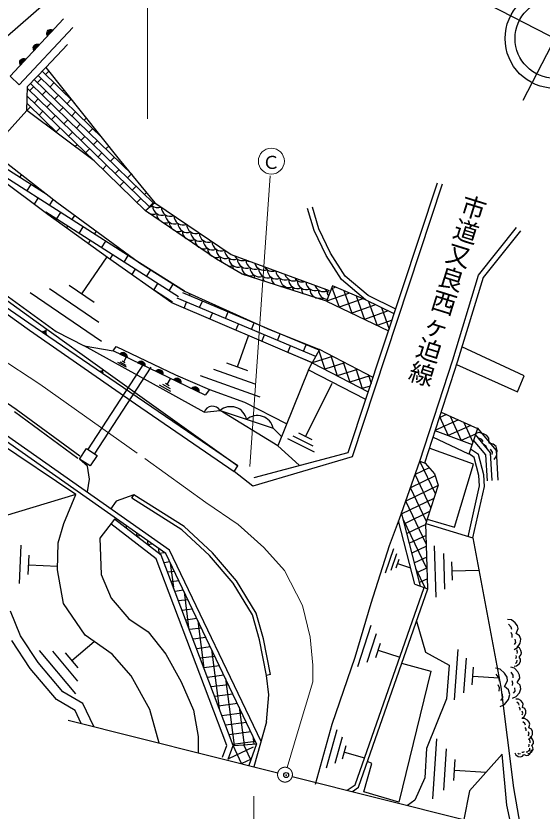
# Model space of a CAD drawing. Units: millimetres, scale not verified. Extents: x 40000 to 680000, y 20000 to 380000.
# Drawn here: x 494230 to 547119, y 239201 to 319158 of the extents above; entities that cross this region are included whole.
import ezdxf
from ezdxf.enums import TextEntityAlignment as Align

# ---------------------------------------------------------------- set-up
doc = ezdxf.new("R2010")
doc.units = ezdxf.units.MM
doc.header["$LTSCALE"] = 1000
doc.header["$PDMODE"] = 32
doc.header["$PDSIZE"] = 500
doc.linetypes.add('CHAIN', pattern=[18.5, 12, -1.5, 3.5, -1.5])
for name, color, linetype, lineweight in [('M-BGD', 7, 'Continuous', 25), ('M-BMK', 2, 'CHAIN', 13), ('M-STR-HTXT', 7, 'Continuous', 13)]:
    doc.layers.add(name, color=color, linetype=linetype, lineweight=lineweight)
doc.layers.add('M-OTRS', color=6, linetype='Continuous')
doc.styles.add('@ＭＳ ゴシック', font='')
doc.styles.add('ＭＳ ゴシック', font='')
doc.styles.get('@ＭＳ ゴシック').set_extended_font_data('@MS Gothic')
doc.styles.get('ＭＳ ゴシック').set_extended_font_data('MS Gothic')

# ---------------------------------------------------------------- blocks, each defined once
blk = doc.blocks.new('BUHIN1')
at = {"layer": 'M-BMK'}
blk.add_circle((0, 0), 746, dxfattribs=at)
blk = doc.blocks.new('BUHIN181')
at = {"layer": 'M-BGD'}
for p, q in [((-321, 209), (364, -119)), ((368, -65), (-282, 245)), ((-233, 278), (361, -6)), ((350, 55), (-175, 306)), ((-111, 330), (326, 121)), ((263, 207), (-6, 335))]:
    blk.add_line(p, q, dxfattribs=at)
blk.add_lwpolyline([(-361, 172), (-292, 242), (-217, 292), (-109, 338), (-9, 343), (89, 330), (201, 276), (273, 209), (331, 128), (364, 15), (374, -77), (361, -172)], close=True, dxfattribs=at)
blk = doc.blocks.new('BUHIN191')
at = {"layer": 'M-BGD'}
for p, q in [((-348, -7), (-18, 347)), ((52, 350), (-344, -76)), ((-335, -140), (113, 342)), ((-119, 313), (-322, 94)), ((172, 332), (-318, -196)), ((-295, -244), (222, 312))]:
    blk.add_line(p, q, dxfattribs=at)
blk.add_lwpolyline([(-272, -293), (-318, -207), (-344, -120), (-355, -3), (-330, 94), (-288, 183), (-204, 274), (-118, 323), (-23, 354), (95, 352), (185, 334), (272, 293)], close=True, dxfattribs=at)

msp = doc.modelspace()

# ---------------------------------------------------------------- linework, layer by layer
at = {"layer": 'M-BGD'}
for p, q in [((532413, 325155), (554617, 313666)), ((551617, 323100), (545183, 310666)), ((497294, 320532), (493109, 316891)), ((499016, 318864), (493642, 313085)), ((494573, 312219), (499947, 317998)), ((497241, 313986), (499405, 316283)), ((495402, 312074), (497241, 313986)), ((500112, 310421), (496855, 313585)), ((497191, 313259), (497539, 313616)), ((497241, 313986), (504596, 304717)), ((493642, 313085), (494573, 312219)), ((505920, 303208), (496075, 312774)), ((496407, 312451), (496799, 312855)), ((503016, 306814), (496465, 313180)), ((495328, 309646), (495402, 312074)), ((507675, 299932), (495395, 311865)), ((495622, 311644), (496015, 312048)), ((508107, 300297), (495685, 312368)), ((497657, 312021), (498049, 312425)), ((502095, 304570), (495372, 311102)), ((496873, 311214), (497265, 311618)), ((498123, 310784), (498515, 311188)), ((498908, 311591), (499051, 311739)), ((498551, 307228), (495349, 310340)), ((496088, 310407), (496480, 310810)), ((497339, 309976), (497731, 310380)), ((499373, 310354), (499766, 310757)), ((491701, 305622), (495328, 309646)), ((502095, 304570), (495328, 309646)), ((495340, 309637), (495696, 310003)), ((496554, 309169), (496946, 309573)), ((498589, 309546), (498981, 309950)), ((499839, 309116), (500232, 309520)), ((497804, 308739), (498197, 309143)), ((499055, 308309), (499447, 308712)), ((501090, 308686), (501319, 308922)), ((497270, 308189), (497412, 308335)), ((498270, 307501), (498662, 307905)), ((500305, 307879), (500697, 308282)), ((501555, 307449), (501948, 307852)), ((499521, 307071), (499913, 307475)), ((500771, 306641), (501163, 307045)), ((502806, 307018), (502831, 307044)), ((502021, 306211), (502414, 306615)), ((491701, 305622), (498338, 300423)), ((500165, 306018), (500379, 306237)), ((501237, 305404), (501629, 305807)), ((503272, 305781), (503587, 306105)), ((497384, 301171), (491170, 305125)), ((502487, 304974), (502879, 305377)), ((503738, 304543), (504130, 304947)), ((504596, 304717), (508200, 300376)), ((497425, 299183), (490421, 304423)), ((506655, 294344), (490581, 304573)), ((507244, 299567), (502095, 304570)), ((507244, 299567), (502095, 304570)), ((502953, 303736), (503345, 304140)), ((504988, 304113), (505099, 304227)), ((494630, 302923), (494802, 303193)), ((504203, 303306), (504596, 303710)), ((505454, 302876), (505846, 303279)), ((504669, 302068), (505061, 302472)), ((527628, 275242), (536602, 302382)), ((495342, 301543), (495762, 302203)), ((496893, 301483), (496923, 301531)), ((505920, 301638), (506312, 302042)), ((537076, 302225), (528021, 274837)), ((496104, 300243), (496473, 300823)), ((497604, 300103), (497984, 300700)), ((506386, 300401), (506778, 300804)), ((507170, 301208), (507367, 301411)), ((498338, 300423), (506655, 294344)), ((508200, 300376), (507244, 299567)), ((507636, 299971), (508028, 300374)), ((508200, 300376), (515850, 295152)), ((524663, 297748), (524033, 299918)), ((510580, 290919), (497228, 299416)), ((503423, 294859), (497425, 299183)), ((498316, 298723), (498736, 299383)), ((499867, 298663), (500146, 299102)), ((514379, 294686), (507244, 299567)), ((524195, 297568), (523553, 299778)), ((499351, 297854), (499447, 298004)), ((500578, 297284), (500998, 297944)), ((502129, 297224), (502315, 297516)), ((525415, 295054), (524195, 297568)), ((525852, 295298), (524663, 297748)), ((540736, 293091), (544547, 297873)), ((544938, 297562), (541187, 292854)), ((501517, 296261), (501710, 296564)), ((502841, 295844), (503261, 296504)), ((504392, 295784), (504485, 295930)), ((503686, 294674), (503972, 295124)), ((505104, 294404), (505523, 295064)), ((515850, 295152), (525721, 291546)), ((526940, 292657), (525415, 295054)), ((527322, 292989), (525852, 295298)), ((500847, 291201), (503392, 294941)), ((509900, 290299), (503423, 294859)), ((511180, 291464), (506655, 294344)), ((506655, 294344), (511180, 291464)), ((516985, 293197), (514379, 294686)), ((486638, 293925), (495604, 287551)), ((505881, 293128), (506235, 293684)), ((507366, 292964), (507786, 293624)), ((490566, 293004), (498267, 287424)), ((525432, 290470), (516985, 293197)), ((529356, 290607), (526940, 292657)), ((529631, 291029), (527322, 292989)), ((538149, 284575), (540736, 293091)), ((541187, 292854), (538626, 284425)), ((495528, 288248), (489409, 292485)), ((490935, 292294), (496258, 288440)), ((502106, 290344), (499588, 292057)), ((508078, 291584), (508497, 292244)), ((509629, 291524), (510049, 292184)), ((526062, 292009), (525432, 290470)), ((526389, 291870), (525940, 291711)), ((526000, 291859), (526709, 289861)), ((529356, 290607), (526062, 292009)), ((502835, 286428), (495678, 291298)), ((497613, 291744), (502558, 288379)), ((509981, 290373), (508047, 291604)), ((519497, 287739), (511008, 291308)), ((511180, 291464), (519497, 287739)), ((511663, 291033), (511739, 291214)), ((527748, 291291), (525432, 290470)), ((527176, 291535), (527985, 289253)), ((509174, 290810), (509209, 290864)), ((524018, 284268), (509900, 290299)), ((524372, 284912), (510425, 290777)), ((511133, 289772), (511386, 290373)), ((512691, 289824), (512969, 290484)), ((525432, 290470), (531679, 287494)), ((529108, 290712), (526709, 289861)), ((528426, 291003), (529262, 288645)), ((532245, 289206), (529356, 290607)), ((532403, 289684), (529631, 291029)), ((529684, 290448), (530539, 288037)), ((514275, 289935), (514325, 290055)), ((530389, 290106), (527985, 289253)), ((531653, 289493), (529262, 288645)), ((530965, 289826), (531734, 287659)), ((513738, 288660), (513997, 289275)), ((515303, 288726), (515580, 289386)), ((516886, 288837), (516911, 288897)), ((505682, 281313), (495528, 288248)), ((496258, 288440), (503735, 283066)), ((516343, 287547), (516608, 288177)), ((517914, 287628), (518191, 288288)), ((532034, 288567), (530539, 288037)), ((495604, 287551), (506247, 280145)), ((497339, 287102), (496846, 287438)), ((496980, 287469), (497320, 287236)), ((497289, 287372), (497116, 287490)), ((497203, 287431), (497379, 287689)), ((498267, 287424), (501095, 285987)), ((518948, 286434), (519219, 287079)), ((524719, 285543), (519497, 287739)), ((519497, 287739), (524751, 285601)), ((520525, 286530), (520802, 287190)), ((516497, 283859), (517622, 286991)), ((501095, 285987), (503997, 285465)), ((513138, 279300), (501095, 285987)), ((503997, 285465), (504301, 285900)), ((513265, 281033), (503997, 285465)), ((504301, 285900), (510262, 283071)), ((521553, 285321), (521831, 285981)), ((523136, 285432), (523414, 286092)), ((524751, 285601), (524018, 284268)), ((524682, 285474), (525275, 283621)), ((524808, 285571), (524719, 285543)), ((530126, 282798), (524751, 285601)), ((545318, 282959), (539066, 285875)), ((505061, 284358), (505314, 284812)), ((524025, 284282), (521549, 285323)), ((526056, 284921), (524018, 284268)), ((525880, 285013), (526533, 282973)), ((494249, 279592), (486933, 284555)), ((501470, 275538), (507140, 284264)), ((505339, 283832), (504469, 284315)), ((504686, 284386), (505287, 284052)), ((505214, 284273), (504908, 284443)), ((517551, 283480), (515443, 284238)), ((523652, 283557), (524018, 284268)), ((524018, 284268), (529653, 281367)), ((527303, 284270), (525275, 283621)), ((527140, 284355), (527790, 282326)), ((534823, 274377), (538149, 284575)), ((538626, 284425), (535292, 274202)), ((538525, 284116), (544633, 281350)), ((502141, 275102), (507810, 283828)), ((503015, 283211), (502686, 283435)), ((502775, 283456), (503003, 283301)), ((502982, 283391), (502866, 283470)), ((502924, 283430), (503041, 283602)), ((503735, 283066), (507868, 280124)), ((510262, 283071), (513699, 281591)), ((514094, 283651), (518235, 282164)), ((523652, 283557), (520551, 275935)), ((523652, 283557), (529287, 280656)), ((528550, 283620), (526533, 282973)), ((528401, 283698), (529047, 281679)), ((509448, 282087), (509776, 282678)), ((518791, 280825), (512798, 282978)), ((529798, 282969), (527790, 282326)), ((529661, 283040), (529930, 282202)), ((544633, 281350), (545318, 282959)), ((509808, 281404), (508677, 282032)), ((508959, 282124), (509740, 281690)), ((509647, 281977), (509249, 282198)), ((513699, 281591), (513265, 281033)), ((513699, 281591), (517214, 280329)), ((523342, 276850), (526028, 282221)), ((529841, 281933), (529047, 281679)), ((516551, 273907), (505682, 281313)), ((506247, 280145), (516160, 273356)), ((507868, 280124), (516551, 273907)), ((517214, 280329), (521391, 278160)), ((500461, 274641), (494076, 279347)), ((500639, 274882), (494249, 279592)), ((513138, 279300), (514748, 279472)), ((514748, 279472), (520095, 277689)), ((520551, 275935), (514748, 279472)), ((537506, 279075), (536772, 278743)), ((536960, 279318), (540625, 277685)), ((509286, 265097), (490277, 278449)), ((509681, 265431), (490547, 278870)), ((538727, 278531), (536352, 277454)), ((536812, 278863), (537676, 276956)), ((537891, 278903), (539000, 276458)), ((539267, 278290), (540169, 276301)), ((520095, 277689), (520924, 276852)), ((536352, 277454), (540087, 276050)), ((539949, 277987), (537676, 276956)), ((540625, 277685), (539768, 275083)), ((542527, 275450), (540638, 277725)), ((524124, 275900), (522112, 276906)), ((524012, 276515), (522671, 277186)), ((539768, 275083), (536144, 276816)), ((540435, 277109), (539000, 276458)), ((541941, 275218), (540416, 277052)), ((500266, 271039), (491868, 276646)), ((520551, 275935), (522717, 273969)), ((524236, 275285), (521553, 276627)), ((541452, 275023), (540232, 276492)), ((500634, 274602), (501320, 275662)), ((501320, 275662), (502389, 274970)), ((518188, 272731), (527628, 275242)), ((540214, 274096), (535773, 275679)), ((540304, 274761), (539777, 275110)), ((540740, 275071), (539939, 275602)), ((541267, 273022), (540740, 275071)), ((542116, 272436), (541941, 275218)), ((542715, 272474), (542527, 275450)), ((501702, 273910), (500634, 274602)), ((501424, 273884), (500634, 274602)), ((502389, 274970), (501702, 273910)), ((528021, 274837), (518032, 271873)), ((532770, 268589), (534823, 274377)), ((536390, 271094), (534823, 274377)), ((534823, 274377), (535374, 274171)), ((540770, 272947), (540304, 274761)), ((541617, 272405), (541452, 275023)), ((501639, 272591), (501424, 273884)), ((516160, 273356), (516551, 273907)), ((535771, 273722), (534351, 273044)), ((535374, 274171), (536308, 273114)), ((538321, 267734), (540214, 274096)), ((518032, 271873), (516160, 273356)), ((536377, 272902), (533879, 271711)), ((535944, 269707), (534351, 273044)), ((536308, 273114), (536676, 271984)), ((540823, 271894), (540770, 272947)), ((541325, 271851), (541267, 273022)), ((501423, 271299), (501639, 272591)), ((536658, 271929), (533407, 270378)), ((536676, 271984), (535570, 268545)), ((539682, 266778), (540823, 271894)), ((535495, 268325), (533879, 271711)), ((540170, 266669), (541325, 271851)), ((500266, 271039), (493054, 268842)), ((499030, 268104), (500266, 271039)), ((504296, 270365), (503721, 269575)), ((506088, 270990), (504296, 270365)), ((505876, 270652), (506088, 270990)), ((510902, 267491), (505876, 270652)), ((511146, 267810), (506088, 270990)), ((536237, 270620), (533032, 269091)), ((535495, 266002), (533407, 270378)), ((534882, 261805), (532999, 269223)), ((535816, 269311), (533283, 268102)), ((498489, 266174), (499030, 268104)), ((504127, 268567), (502659, 266637)), ((508344, 264562), (503761, 268092)), ((508845, 264934), (504127, 268567)), ((531795, 265894), (532770, 268589)), ((534316, 262003), (532696, 268385)), ((535573, 263518), (533167, 268559)), ((535432, 268020), (533534, 267114)), ((535570, 268545), (535429, 268134)), ((535634, 261542), (535429, 268134)), ((535429, 268134), (540170, 266669)), ((535570, 268545), (538321, 267734)), ((505232, 267824), (505247, 267704)), ((505384, 267722), (505247, 267704)), ((506337, 267081), (506368, 266841)), ((513702, 264906), (510902, 267491)), ((513991, 265183), (511146, 267810)), ((502659, 266637), (502813, 263007)), ((506640, 266877), (506368, 266841)), ((507442, 266338), (507488, 265978)), ((535467, 266928), (533785, 266126)), ((540170, 266669), (542974, 251646)), ((494724, 265928), (494545, 262082)), ((498412, 263471), (498489, 266174)), ((507897, 266031), (507488, 265978)), ((508546, 265595), (508609, 265116)), ((529950, 260120), (531795, 265894)), ((531389, 263142), (532205, 265598)), ((535500, 265836), (534036, 265137)), ((536465, 260707), (536304, 265878)), ((495471, 262992), (495562, 264950)), ((509154, 265186), (508609, 265116)), ((516074, 245795), (508845, 264934)), ((518421, 245975), (509286, 265097)), ((518873, 246191), (509681, 265431)), ((516071, 262105), (513702, 264906)), ((516396, 262340), (513991, 265183)), ((532491, 265078), (531927, 263381)), ((535535, 264745), (534287, 264149)), ((537199, 265100), (537311, 261527)), ((495516, 263971), (498425, 263836)), ((515433, 245793), (508344, 264562)), ((509692, 264248), (509131, 264175)), ((509744, 264140), (510058, 261723)), ((532455, 263672), (532742, 264535)), ((532599, 264104), (533882, 263677)), ((538102, 262436), (538045, 264255)), ((499029, 260073), (498412, 263471)), ((510146, 263298), (509495, 263214)), ((535362, 261637), (534427, 263597)), ((535568, 263653), (534538, 263161)), ((538073, 263345), (540776, 263429)), ((502813, 263007), (503817, 260613)), ((510599, 262349), (509858, 262252)), ((518379, 259108), (516396, 262340)), ((535603, 262561), (534788, 262173)), ((518010, 258945), (516071, 262105)), ((528331, 241849), (535257, 261674)), ((528666, 241596), (535634, 261542)), ((534316, 262003), (535634, 261542)), ((511053, 261399), (510221, 261291)), ((511129, 261241), (511594, 257654)), ((501191, 256907), (499029, 260073)), ((503817, 260613), (505593, 258528)), ((511507, 260450), (510584, 260330)), ((528345, 254666), (529950, 260120)), ((494704, 256831), (493701, 259302)), ((511960, 259500), (510947, 259369)), ((519117, 256525), (518379, 259108)), ((505593, 258528), (507523, 257215)), ((512414, 258551), (511310, 258407)), ((512513, 258342), (513131, 253586)), ((518727, 256432), (518010, 258945)), ((534505, 258309), (535388, 255197)), ((512867, 257601), (511673, 257446)), ((528601, 253724), (529944, 257891)), ((496480, 254128), (494704, 256831)), ((503893, 254976), (501191, 256907)), ((507523, 257215), (509299, 254975)), ((530437, 257015), (529508, 254136)), ((495677, 253529), (493815, 256363)), ((499841, 254360), (502108, 256269)), ((513321, 256652), (512036, 256485)), ((519434, 252847), (518727, 256432)), ((519827, 252925), (519117, 256525)), ((530397, 254636), (530870, 256101)), ((500250, 250998), (496597, 255337)), ((497897, 255276), (500420, 252278)), ((500483, 253597), (499198, 255124)), ((513775, 255702), (512399, 255524)), ((513898, 255444), (514668, 249517)), ((530633, 255368), (532811, 254666)), ((535388, 255197), (537765, 253883)), ((538306, 250373), (538681, 255434)), ((505824, 252813), (503893, 254976)), ((509299, 254975), (510843, 252195)), ((514228, 254753), (512762, 254562)), ((526018, 247930), (528345, 254666)), ((539475, 254582), (539215, 251085)), ((498299, 250414), (495677, 253529)), ((498951, 251193), (496480, 254128)), ((514682, 253803), (513125, 253601)), ((532974, 254080), (535929, 253278)), ((537765, 253883), (537515, 250505)), ((540080, 251891), (540212, 253671)), ((507677, 249415), (505824, 252813)), ((515135, 252854), (513488, 252640)), ((519827, 252925), (519434, 252847)), ((519660, 250886), (519434, 252847)), ((535929, 253278), (532718, 240107)), ((540146, 252781), (542791, 252584)), ((510843, 252195), (512078, 249338)), ((515589, 251904), (513851, 251679)), ((515283, 252545), (516159, 245802)), ((500958, 250034), (498951, 251193)), ((542974, 251646), (544246, 241540)), ((500184, 249326), (498299, 250414)), ((516043, 250955), (514214, 250717)), ((519434, 248170), (519660, 250886)), ((537515, 250505), (535512, 245500)), ((502046, 247691), (500958, 250034)), ((516496, 250005), (514577, 249756)), ((516668, 249646), (517157, 245878)), ((500798, 248005), (500184, 249326)), ((508617, 246042), (507677, 249415)), ((512078, 249338), (512541, 246712)), ((516950, 249056), (514941, 248795)), ((499469, 248338), (520547, 243048)), ((517403, 248106), (515304, 247834)), ((519434, 248170), (518152, 243649)), ((524333, 241915), (526018, 247930)), ((517857, 247157), (515667, 246872)), ((525464, 243564), (526537, 247396)), ((512541, 246712), (512541, 245057)), ((518053, 246747), (518155, 245955)), ((527015, 246618), (526273, 243970)), ((536145, 240426), (536533, 246483)), ((514999, 244615), (515433, 245793)), ((515562, 244408), (516074, 245795)), ((518078, 245619), (515584, 244468)), ((518311, 246207), (516030, 245911)), ((516901, 244002), (516074, 245795)), ((516159, 245802), (518421, 245975)), ((517805, 244429), (517137, 245877)), ((518421, 245975), (517655, 243774)), ((527064, 244455), (527441, 245803)), ((535512, 245500), (535324, 242560)), ((537492, 245474), (537224, 241289)), ((527252, 245129), (529255, 244568)), ((543095, 244933), (539822, 241237)), ((543579, 239782), (543095, 244933)), ((515621, 244390), (515584, 244468)), ((517796, 244387), (516937, 243991)), ((529215, 241121), (530017, 243991)), ((530017, 243991), (529566, 244172)), ((538249, 242262), (538385, 244393)), ((538317, 243328), (541483, 243125)), ((522002, 242682), (539485, 238294)), ((535324, 242560), (534323, 240308)), ((527541, 241292), (528331, 241849)), ((528053, 241164), (528666, 241596)), ((544246, 241540), (545033, 237055)), ((532718, 240107), (529215, 241121)), ((539822, 241237), (539256, 238352)), ((534323, 240308), (533580, 239777)), ((544124, 237237), (543579, 239782))]:
    msp.add_line(p, q, dxfattribs=at)
for points in [[(542305, 274564), (542529, 274892), (542604, 275419), (542494, 275846), (542217, 276108), (541799, 276185), (541766, 276710), (541579, 276960), (541233, 277141), (540758, 277254), (540385, 277125)], [(541196, 276363), (541047, 276561), (540683, 276728)], [(541583, 275633), (541486, 275870), (541281, 276037)], [(542105, 275044), (542142, 275302), (541930, 275584)], [(544318, 255439), (544647, 255639), (544924, 256073), (544998, 256494), (544859, 256836), (544522, 257071), (544702, 257548), (544637, 257843), (544405, 258141), (544032, 258431), (543651, 258467)], [(544061, 257470), (544009, 257704), (543754, 257997)], [(544110, 256671), (544119, 256919), (544005, 257148)], [(544334, 255943), (544469, 256155), (544396, 256488)], [(544304, 253762), (544549, 253804), (544818, 253999), (544961, 254235), (544958, 254473), (544811, 254694), (545032, 254937), (545062, 255130), (544993, 255364), (544837, 255626), (544616, 255737)], [(544628, 255042), (544652, 255195), (544568, 255431)], [(544432, 254060), (544564, 254156), (544598, 254373)], [(544469, 254550), (544533, 254697), (544519, 254862)], [(542896, 249703), (543332, 249912), (543734, 250421), (543879, 250939), (543747, 251385), (543354, 251721), (543640, 252295), (543595, 252673), (543341, 253075), (542910, 253485), (542438, 253576)], [(544142, 250567), (544500, 250709), (544845, 251091), (544988, 251494), (544908, 251855), (544615, 252143), (544872, 252583), (544857, 252884), (544677, 253217), (544357, 253566), (543988, 253664)], [(542827, 252277), (542791, 252578), (542509, 252976)], [(544226, 252612), (544214, 252852), (544012, 253184)], [(542789, 251272), (542831, 251581), (542717, 251882)], [(544142, 251817), (544192, 252060), (544118, 252304)], [(544242, 251061), (544411, 251248), (544394, 251589)], [(542978, 250332), (543175, 250581), (543124, 251007)], [(545134, 248567), (545330, 248719), (545476, 249018), (545493, 249293), (545379, 249502), (545146, 249628), (545227, 249947), (545164, 250131), (544994, 250306), (544733, 250465), (544487, 250460)], [(544822, 249850), (544772, 249997), (544587, 250166)], [(544911, 249342), (544899, 249502), (544809, 249640)], [(545107, 248891), (545179, 249037), (545108, 249246)], [(545755, 246418), (545975, 246580), (546144, 246905), (546169, 247207), (546049, 247440), (545795, 247585), (545893, 247933), (545828, 248137), (545645, 248333), (545362, 248515), (545091, 248515)], [(545444, 247837), (545393, 247999), (545194, 248190)], [(545530, 247276), (545520, 247451), (545425, 247606)], [(545735, 246775), (545817, 246934), (545744, 247165)], [(545673, 244983), (545879, 245027), (546101, 245202), (546215, 245407), (546204, 245609), (546072, 245792), (546251, 246006), (546271, 246170), (546204, 246367), (546063, 246584), (545872, 246671)], [(545905, 246081), (545920, 246212), (545841, 246409)], [(545772, 245241), (545880, 245326), (545902, 245512)], [(545787, 245658), (545836, 245785), (545818, 245924)], [(544392, 245046), (544495, 244862), (544728, 244703), (544958, 244655), (545148, 244725), (545283, 244906), (545541, 244799), (545704, 244829), (545871, 244951), (546037, 245151), (546063, 245359)], [(544667, 245029), (544781, 244951), (544965, 244985)], [(545070, 245139), (545206, 245130), (545334, 245188)], [(545509, 245152), (545639, 245176), (545804, 245311)]]:
    msp.add_lwpolyline(points, dxfattribs=at)
for radius in [5000, 4000]:
    msp.add_circle((548400, 316883), radius, dxfattribs=at)
for centre, radius, start, end in [((507637, 300921), 940, 276.24577, 290.89292), ((508502, 300819), 940, 228.96469, 290.89292), ((508912, 300050), 940, 180.44957, 290.89292), ((509777, 299948), 940, 180.44957, 290.89292), ((508047, 300152), 940, 215.8184, 230.68444), ((508047, 300152), 940, 240.57153, 290.89292), ((509322, 299281), 940, 180.44957, 231.59204), ((510187, 299179), 940, 180.44957, 290.89292), ((511052, 299077), 940, 180.44957, 290.89292), ((509322, 299281), 940, 239.66394, 290.89292), ((510597, 298410), 940, 180.44957, 232.77449), ((511462, 298309), 940, 180.44957, 290.89292), ((510597, 298410), 940, 238.48149, 290.89292), ((511872, 297540), 940, 180.44957, 235.62799), ((512327, 298207), 940, 180.44957, 290.89292), ((511872, 297540), 940, 235.62799, 290.89292), ((512737, 297438), 940, 180.44957, 290.89292), ((513147, 296669), 940, 180.44957, 290.89292), ((513602, 297336), 940, 180.44957, 290.89292), ((514012, 296567), 940, 180.44957, 290.89292), ((514877, 296465), 940, 180.44957, 290.89292), ((514422, 295799), 940, 180.44957, 290.89292), ((515287, 295697), 940, 180.44957, 290.89292), ((516152, 295595), 940, 180.44957, 290.89292), ((515697, 294928), 940, 180.44957, 217.015), ((516562, 294826), 940, 180.44957, 290.89292), ((517017, 295493), 940, 210.0038, 289.86138), ((517427, 294724), 940, 180.44957, 290.89292), ((518292, 294622), 940, 181.16572, 290.89292), ((517882, 295391), 940, 238.70489, 261.16029), ((519157, 294520), 940, 195.11506, 290.89292), ((515697, 294928), 940, 263.47982, 290.89292), ((516972, 294057), 940, 180.44957, 202.23228), ((517837, 293955), 940, 180.44957, 290.89292), ((518702, 293853), 940, 180.44957, 290.89292), ((519567, 293751), 940, 180.44957, 290.89292), ((520023, 294418), 940, 212.13687, 287.72831), ((520432, 293650), 940, 180.44957, 290.89292), ((521297, 293548), 940, 182.60871, 290.89292), ((516972, 294057), 940, 281.99829, 290.89292), ((519112, 293085), 940, 180.44957, 197.68547), ((519977, 292983), 940, 180.44957, 211.69982), ((520842, 292881), 940, 180.44957, 232.34347), ((521707, 292779), 940, 180.44957, 290.89292), ((522163, 293446), 940, 196.76957, 290.89292), ((522572, 292677), 940, 180.44957, 290.89292), ((523028, 293344), 940, 214.3777, 285.48748), ((520842, 292881), 940, 271.87115, 290.89292), ((522117, 292010), 940, 180.44957, 190.55076), ((522982, 291908), 940, 180.44957, 203.09767), ((523438, 292575), 940, 180.44957, 290.89292), ((524303, 292473), 940, 184.06709, 290.89292), ((525168, 292371), 940, 198.46069, 290.89292), ((523847, 291806), 940, 180.44957, 218.78283), ((524713, 291704), 940, 180.44957, 290.89292), ((525578, 291603), 940, 180.44957, 264.32423), ((526033, 292269), 940, 216.74856, 247.99), ((526443, 291501), 940, 180.44957, 205.96983), ((525988, 290834), 940, 180.44957, 195.50248), ((513983, 279015), 892, 30.86931, 161.34628), ((515819, 278228), 1641, 12.38794, 130.72675), ((518492, 277337), 1641, 12.38794, 130.72675)]:
    msp.add_arc(centre, radius, start, end, dxfattribs=at)
at = {"layer": 'M-BMK'}
for p, q in [((489394, 286874), (496626, 282143)), ((496626, 282143), (507175, 274670)), ((507175, 274670), (513317, 270247)), ((513317, 270247), (516573, 268035)), ((516573, 268035), (519152, 265700)), ((519152, 265700), (521241, 263388)), ((521241, 263388), (523021, 259887)), ((523021, 259887), (523820, 256692)), ((523820, 256692), (524065, 253867)), ((524065, 253867), (524065, 252208)), ((524065, 252208), (522590, 247317)), ((522590, 247317), (521487, 243584))]:
    msp.add_line(p, q, dxfattribs=at)
at = {"layer": 'M-OTRS'}
msp.add_point((521395, 242823), dxfattribs=at)
at = {"layer": 'M-STR-HTXT'}
for p, q in [((507451, 308804), (507454, 328137)), ((517728, 273855), (519786, 303077)), ((518148, 232906), (518149, 240686))]:
    msp.add_line(p, q, dxfattribs=at)
msp.add_circle((519907, 304557), 1304, dxfattribs=at)

# ---------------------------------------------------------------- block references
at = {"rotation": 359.99229}
for name, p in [('BUHIN191', (497691, 317439)), ('BUHIN191', (496329, 315975)), ('BUHIN191', (494967, 314510)), ('BUHIN181', (505022, 284974)), ('BUHIN181', (506827, 284112)), ('BUHIN181', (508631, 283249)), ('BUHIN181', (510435, 282386)), ('BUHIN181', (512240, 281524)), ('BUHIN1', (521275, 242865))]:
    msp.add_blockref(name, p, dxfattribs=at)

# ---------------------------------------------------------------- texts
at = {"layer": 'M-BGD', "style": '@ＭＳ ゴシック'}
msp.add_text('市道又良西ヶ迫線', height=1833, rotation=252.692, dxfattribs=at).set_placement((539183, 301523), align=Align.BOTTOM_LEFT)
at = {"layer": 'M-STR-HTXT', "style": 'ＭＳ ゴシック'}
msp.add_text('Ｃ', height=1320, rotation=359.992, dxfattribs=at).set_placement((518980, 303374), align=Align.BOTTOM_LEFT)

doc.saveas('drawing.dxf')
